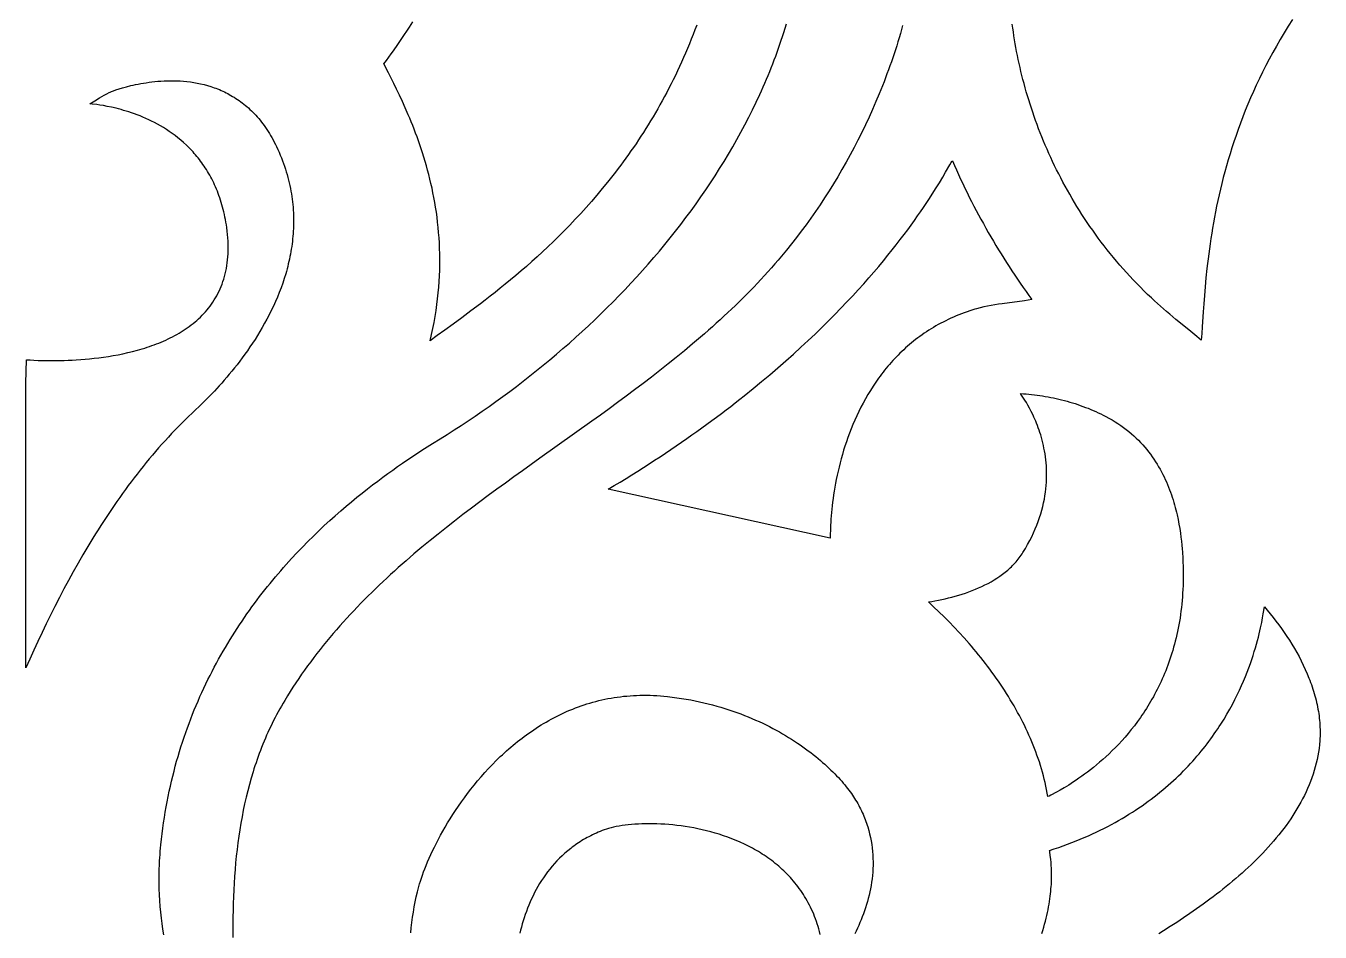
# Model space of a CAD drawing. Extents: x -1000 to 1000, y -1450 to 1450.
# Drawn here: x -550 to -246.7, y -843.1 to -630.7 of the extents above; entities that cross this region are included whole.
import ezdxf

# ---------------------------------------------------------------- set-up
doc = ezdxf.new("R2010")
doc.units = 0
doc.layers.add('LAYER_1', color=18, linetype='CONTINUOUS')

msp = doc.modelspace()

# ---------------------------------------------------------------- linework, layer by layer
at = {"layer": 'LAYER_1'}
for points in [[(-517.7, -843.67), (-517.91, -842.38), (-518.09, -841.07), (-518.26, -839.75), (-518.41, -838.41), (-518.53, -837.05), (-518.63, -835.68), (-518.7, -834.29), (-518.76, -832.89), (-518.78, -831.47), (-518.78, -830.03), (-518.76, -828.58), (-518.7, -827.1), (-518.66, -826.36), (-518.62, -825.62), (-518.57, -824.87), (-518.51, -824.11), (-518.44, -823.36), (-518.37, -822.59), (-518.23, -821.3), (-518.08, -820.01), (-517.91, -818.74), (-517.73, -817.47), (-517.54, -816.21), (-517.34, -814.97), (-517.12, -813.73), (-516.9, -812.5), (-516.66, -811.28), (-516.41, -810.07), (-516.15, -808.88), (-515.87, -807.69), (-515.59, -806.51), (-515.29, -805.34), (-514.99, -804.18), (-514.67, -803.03), (-514.34, -801.88), (-514, -800.75), (-513.66, -799.63), (-513.3, -798.52), (-512.93, -797.41), (-512.55, -796.32), (-512.17, -795.23), (-511.77, -794.16), (-511.37, -793.09), (-510.95, -792.03), (-510.53, -790.98), (-510.1, -789.94), (-509.66, -788.91), (-509.21, -787.89), (-508.75, -786.88), (-508.29, -785.88), (-507.82, -784.88), (-507.34, -783.9), (-506.85, -782.92), (-506.36, -781.96), (-505.86, -781), (-505.35, -780.05), (-504.84, -779.11), (-504.31, -778.18), (-503.79, -777.25), (-503.25, -776.34), (-502.71, -775.43), (-502.17, -774.54), (-501.62, -773.65), (-501.06, -772.77), (-500.5, -771.9), (-499.93, -771.04), (-499.36, -770.18), (-498.78, -769.34), (-498.2, -768.5), (-497.61, -767.67), (-497.02, -766.85), (-496.43, -766.04), (-495.83, -765.24), (-495.23, -764.44), (-494.62, -763.66), (-494.01, -762.88), (-493.4, -762.11), (-492.78, -761.35), (-492.16, -760.6), (-491.54, -759.85), (-490.92, -759.12), (-490.29, -758.39), (-489.66, -757.67), (-489.03, -756.95), (-487.76, -755.55), (-486.49, -754.19), (-485.21, -752.85), (-483.93, -751.55), (-482.64, -750.27), (-481.36, -749.03), (-480.07, -747.82), (-478.79, -746.64), (-477.51, -745.49), (-476.23, -744.37), (-474.96, -743.28), (-473.7, -742.22), (-472.45, -741.19), (-471.21, -740.19), (-469.98, -739.22), (-468.76, -738.28), (-467.55, -737.37), (-466.36, -736.48), (-465.19, -735.63), (-464.04, -734.8), (-462.9, -734), (-461.79, -733.22), (-460.7, -732.48), (-459.63, -731.76), (-458.59, -731.07), (-456.59, -729.77), (-454.71, -728.57), (-452.95, -727.48), (-451.29, -726.45), (-449.64, -725.4), (-448, -724.33), (-446.35, -723.25), (-444.72, -722.15), (-443.09, -721.03), (-441.47, -719.9), (-439.85, -718.75), (-438.24, -717.58), (-436.64, -716.4), (-435.05, -715.2), (-433.47, -713.98), (-431.89, -712.75), (-430.33, -711.5), (-428.77, -710.24), (-427.23, -708.96), (-425.69, -707.67), (-424.17, -706.36), (-422.66, -705.04), (-421.16, -703.7), (-419.67, -702.35), (-418.19, -700.98), (-416.72, -699.6), (-415.27, -698.2), (-413.84, -696.79), (-412.41, -695.37), (-411, -693.93), (-409.61, -692.48), (-408.23, -691.01), (-406.86, -689.53), (-405.52, -688.04), (-404.18, -686.54), (-402.87, -685.02), (-401.57, -683.49), (-400.29, -681.94), (-399.02, -680.39), (-397.78, -678.82), (-396.55, -677.24), (-395.34, -675.64), (-394.15, -674.04), (-392.98, -672.42), (-391.84, -670.79), (-390.71, -669.15), (-389.6, -667.5), (-388.51, -665.84), (-387.44, -664.16), (-386.4, -662.48), (-385.38, -660.78), (-384.38, -659.07), (-383.4, -657.36), (-382.45, -655.63), (-381.52, -653.89), (-380.62, -652.14), (-379.74, -650.38), (-378.88, -648.62), (-378.05, -646.84), (-377.65, -645.95), (-377.25, -645.05), (-376.86, -644.15), (-376.47, -643.25), (-376.09, -642.35), (-375.72, -641.45), (-375.36, -640.54), (-375, -639.63), (-374.65, -638.72), (-374.3, -637.81), (-373.96, -636.89), (-373.63, -635.98), (-373.31, -635.06), (-372.99, -634.13), (-372.68, -633.21), (-372.38, -632.28), (-372.06, -631.28), (-371.75, -630.28)], [(-344.56, -630.66), (-344.82, -631.61), (-345.1, -632.56), (-345.38, -633.51), (-345.67, -634.46), (-345.96, -635.41), (-346.26, -636.36), (-346.57, -637.3), (-346.89, -638.24), (-347.21, -639.18), (-347.54, -640.12), (-347.88, -641.06), (-348.23, -642), (-348.58, -642.93), (-348.93, -643.86), (-349.3, -644.79), (-350.04, -646.64), (-350.82, -648.48), (-351.61, -650.3), (-352.43, -652.12), (-353.28, -653.92), (-354.14, -655.71), (-355.03, -657.48), (-355.94, -659.24), (-356.87, -660.98), (-357.82, -662.71), (-358.79, -664.41), (-359.78, -666.1), (-360.79, -667.77), (-361.81, -669.42), (-362.86, -671.05), (-363.92, -672.66), (-364.99, -674.25), (-366.08, -675.81), (-367.19, -677.36), (-368.31, -678.87), (-369.44, -680.36), (-370.58, -681.83), (-371.74, -683.27), (-372.91, -684.68), (-373.7, -685.61), (-374.5, -686.53), (-375.3, -687.45), (-376.12, -688.36), (-376.94, -689.26), (-377.77, -690.16), (-378.6, -691.04), (-379.45, -691.93), (-380.3, -692.8), (-381.15, -693.67), (-382.02, -694.53), (-382.89, -695.39), (-383.76, -696.24), (-384.65, -697.09), (-385.54, -697.93), (-386.43, -698.76), (-387.33, -699.59), (-388.24, -700.42), (-389.15, -701.24), (-390.07, -702.05), (-391, -702.86), (-391.92, -703.67), (-393.8, -705.26), (-395.69, -706.84), (-397.6, -708.4), (-399.52, -709.95), (-401.46, -711.48), (-403.42, -713.01), (-405.38, -714.51), (-407.36, -716.01), (-409.35, -717.5), (-411.35, -718.98), (-413.36, -720.45), (-415.37, -721.91), (-417.39, -723.37), (-421.45, -726.27), (-425.51, -729.16), (-429.57, -732.05), (-433.62, -734.95), (-435.64, -736.4), (-437.65, -737.85), (-439.66, -739.32), (-441.66, -740.79), (-443.65, -742.26), (-445.62, -743.75), (-447.59, -745.24), (-449.54, -746.75), (-451.48, -748.26), (-453.4, -749.79), (-455.3, -751.34), (-457.19, -752.89), (-459.06, -754.47), (-460.91, -756.06), (-461.82, -756.86), (-462.73, -757.67), (-463.64, -758.48), (-464.54, -759.3), (-465.43, -760.12), (-466.32, -760.95), (-467.2, -761.78), (-468.07, -762.61), (-468.94, -763.46), (-469.8, -764.31), (-470.66, -765.16), (-471.5, -766.02), (-472.34, -766.89), (-473.18, -767.76), (-474, -768.64), (-474.82, -769.52), (-475.63, -770.41), (-476.43, -771.31), (-477.23, -772.22), (-478.01, -773.13), (-478.79, -774.05), (-479.56, -774.97), (-480.32, -775.91), (-481.07, -776.85), (-481.82, -777.8), (-482.55, -778.75), (-483.27, -779.72), (-483.99, -780.69), (-484.7, -781.67), (-485.39, -782.66), (-486.08, -783.66), (-486.75, -784.66), (-487.42, -785.68), (-488.08, -786.7), (-488.72, -787.73), (-489.36, -788.77), (-489.75, -789.43), (-490.14, -790.1), (-490.52, -790.77), (-490.89, -791.45), (-491.25, -792.12), (-491.61, -792.8), (-491.96, -793.49), (-492.3, -794.17), (-492.63, -794.86), (-492.96, -795.55), (-493.28, -796.25), (-493.59, -796.95), (-493.89, -797.65), (-494.19, -798.35), (-494.48, -799.06), (-494.76, -799.77), (-495.04, -800.48), (-495.31, -801.2), (-495.57, -801.92), (-495.83, -802.64), (-496.07, -803.36), (-496.32, -804.09), (-496.55, -804.81), (-496.78, -805.54), (-497.22, -807.01), (-497.64, -808.49), (-498.03, -809.98), (-498.39, -811.47), (-498.74, -812.98), (-499.06, -814.49), (-499.35, -816.01), (-499.63, -817.54), (-499.88, -819.07), (-500.12, -820.61), (-500.33, -822.16), (-500.52, -823.72), (-500.7, -825.28), (-500.85, -826.84), (-500.99, -828.41), (-501.11, -829.99), (-501.21, -831.57), (-501.3, -833.16), (-501.37, -834.75), (-501.42, -836.34), (-501.46, -837.93), (-501.49, -839.53), (-501.5, -841.13), (-501.5, -842.74), (-501.48, -844.34)], [(-392.81, -630.56), (-393.22, -631.68), (-393.65, -632.79), (-394.08, -633.89), (-394.52, -634.98), (-394.97, -636.06), (-395.42, -637.13), (-395.88, -638.19), (-396.35, -639.24), (-396.83, -640.28), (-397.31, -641.31), (-397.8, -642.34), (-398.3, -643.35), (-398.81, -644.36), (-399.32, -645.35), (-399.83, -646.34), (-400.35, -647.31), (-400.88, -648.28), (-401.42, -649.24), (-401.96, -650.19), (-402.5, -651.13), (-403.05, -652.06), (-403.61, -652.99), (-404.17, -653.9), (-404.73, -654.8), (-405.3, -655.7), (-405.88, -656.59), (-406.46, -657.47), (-407.04, -658.34), (-407.63, -659.2), (-408.22, -660.05), (-408.81, -660.9), (-409.41, -661.73), (-410.01, -662.56), (-410.62, -663.38), (-411.23, -664.19), (-411.84, -664.99), (-412.45, -665.79), (-413.07, -666.57), (-413.69, -667.35), (-414.94, -668.88), (-416.19, -670.38), (-417.45, -671.85), (-418.72, -673.28), (-420, -674.68), (-421.27, -676.06), (-422.55, -677.4), (-423.83, -678.71), (-425.11, -679.99), (-426.39, -681.25), (-427.67, -682.47), (-428.94, -683.66), (-430.21, -684.83), (-431.47, -685.97), (-432.73, -687.08), (-433.98, -688.16), (-435.21, -689.21), (-436.44, -690.24), (-437.66, -691.24), (-438.86, -692.22), (-440.04, -693.17), (-441.21, -694.09), (-442.37, -694.99), (-443.5, -695.86), (-445.72, -697.54), (-447.84, -699.11), (-449.87, -700.6), (-451.8, -702), (-453.61, -703.3), (-455.29, -704.53), (-454.95, -703.08), (-454.65, -701.65), (-454.37, -700.23), (-454.12, -698.82), (-453.89, -697.43), (-453.7, -696.04), (-453.53, -694.67), (-453.38, -693.31), (-453.26, -691.96), (-453.17, -690.62), (-453.09, -689.29), (-453.04, -687.98), (-453.02, -686.68), (-453.01, -685.4), (-453.03, -684.12), (-453.06, -682.86), (-453.12, -681.61), (-453.19, -680.38), (-453.28, -679.16), (-453.39, -677.95), (-453.52, -676.75), (-453.66, -675.57), (-453.82, -674.4), (-454, -673.25), (-454.19, -672.11), (-454.39, -670.98), (-454.61, -669.87), (-454.84, -668.77), (-455.08, -667.69), (-455.33, -666.62), (-455.59, -665.56), (-455.87, -664.52), (-456.15, -663.5), (-456.44, -662.49), (-456.74, -661.49), (-457.05, -660.51), (-457.36, -659.55), (-457.68, -658.6), (-458.01, -657.66), (-458.34, -656.74), (-458.67, -655.84), (-459.01, -654.95), (-459.35, -654.08), (-459.7, -653.22), (-460.04, -652.38), (-460.39, -651.56), (-461.09, -649.96), (-461.78, -648.43), (-462.46, -646.96), (-463.13, -645.56), (-463.79, -644.23), (-465.01, -641.78), (-466.11, -639.61), (-465.52, -638.85), (-464.96, -638.08), (-464.41, -637.33), (-463.87, -636.58), (-462.85, -635.12), (-461.89, -633.7), (-460.12, -631.02), (-459.31, -629.78)], [(-253.25, -629.27), (-254.23, -630.82), (-255.18, -632.37), (-256.1, -633.92), (-256.99, -635.46), (-257.84, -637), (-258.67, -638.53), (-259.47, -640.06), (-260.24, -641.59), (-260.98, -643.1), (-261.69, -644.61), (-262.37, -646.12), (-263.03, -647.62), (-263.66, -649.11), (-264.27, -650.59), (-264.85, -652.06), (-265.41, -653.53), (-265.94, -654.99), (-266.45, -656.44), (-266.94, -657.88), (-267.41, -659.31), (-267.85, -660.73), (-268.28, -662.14), (-268.68, -663.54), (-269.06, -664.92), (-269.43, -666.3), (-269.77, -667.66), (-270.1, -669.02), (-270.41, -670.35), (-270.71, -671.68), (-270.99, -672.99), (-271.25, -674.29), (-271.49, -675.58), (-271.73, -676.85), (-271.94, -678.1), (-272.15, -679.34), (-272.34, -680.57), (-272.52, -681.78), (-272.69, -682.97), (-272.85, -684.15), (-272.99, -685.3), (-273.13, -686.45), (-273.26, -687.57), (-273.49, -689.76), (-273.68, -691.88), (-273.86, -693.92), (-274.01, -695.88), (-274.14, -697.75), (-274.38, -701.24), (-274.49, -702.84), (-274.6, -704.35), (-276.07, -703.13), (-277.54, -701.92), (-280.51, -699.5), (-281.98, -698.28), (-282.71, -697.66), (-283.44, -697.04), (-284.16, -696.42), (-284.87, -695.78), (-285.58, -695.14), (-286.28, -694.49), (-287.15, -693.65), (-288.01, -692.82), (-288.86, -691.97), (-289.69, -691.12), (-290.52, -690.26), (-291.32, -689.39), (-292.12, -688.52), (-292.9, -687.65), (-293.67, -686.77), (-294.43, -685.88), (-295.17, -684.99), (-295.9, -684.1), (-296.62, -683.2), (-297.33, -682.29), (-298.03, -681.38), (-298.71, -680.47), (-299.38, -679.55), (-300.03, -678.63), (-300.68, -677.71), (-301.31, -676.78), (-301.94, -675.85), (-302.54, -674.91), (-303.14, -673.98), (-303.73, -673.04), (-304.3, -672.09), (-304.86, -671.15), (-305.42, -670.2), (-305.95, -669.25), (-306.48, -668.29), (-307, -667.34), (-307.5, -666.38), (-308, -665.43), (-308.48, -664.47), (-308.95, -663.51), (-309.41, -662.54), (-309.86, -661.58), (-310.3, -660.62), (-310.72, -659.66), (-311.14, -658.69), (-311.54, -657.73), (-311.94, -656.76), (-312.32, -655.8), (-312.7, -654.83), (-313.06, -653.87), (-313.41, -652.91), (-313.75, -651.94), (-314.08, -650.98), (-314.4, -650.02), (-314.71, -649.06), (-315.01, -648.1), (-315.3, -647.14), (-315.59, -646.19), (-315.86, -645.24), (-316.12, -644.28), (-316.37, -643.34), (-316.61, -642.39), (-316.84, -641.44), (-317.06, -640.5), (-317.27, -639.56), (-317.47, -638.63), (-317.67, -637.7), (-317.85, -636.77), (-318.02, -635.84), (-318.19, -634.92), (-318.34, -634), (-318.49, -633.08), (-318.62, -632.17), (-318.75, -631.27), (-318.87, -630.37)], [(-311.97, -843.39), (-311.73, -842.66), (-311.51, -841.93), (-311.3, -841.21), (-311.11, -840.51), (-310.93, -839.81), (-310.76, -839.13), (-310.61, -838.46), (-310.48, -837.8), (-310.35, -837.15), (-310.24, -836.51), (-310.14, -835.88), (-310.05, -835.27), (-309.97, -834.67), (-309.91, -834.08), (-309.85, -833.51), (-309.8, -832.95), (-309.76, -832.4), (-309.72, -831.87), (-309.68, -830.85), (-309.67, -829.89), (-309.67, -828.99), (-309.7, -828.16), (-309.74, -827.39), (-309.79, -826.69), (-309.85, -826.07), (-309.98, -825.03), (-310.08, -824.3), (-310.11, -824.06), (-310.13, -823.9), (-309.06, -823.55), (-308, -823.2), (-306.96, -822.84), (-305.94, -822.46), (-304.93, -822.08), (-303.94, -821.69), (-302.96, -821.3), (-302, -820.89), (-301.05, -820.48), (-300.11, -820.05), (-299.19, -819.63), (-298.28, -819.19), (-297.39, -818.75), (-296.51, -818.3), (-295.65, -817.84), (-294.8, -817.37), (-293.96, -816.9), (-293.13, -816.43), (-292.32, -815.94), (-291.53, -815.46), (-290.74, -814.96), (-289.97, -814.46), (-289.21, -813.96), (-288.47, -813.45), (-287.73, -812.93), (-287.01, -812.41), (-286.31, -811.89), (-285.61, -811.36), (-284.93, -810.82), (-284.26, -810.29), (-283.6, -809.74), (-282.95, -809.2), (-282.32, -808.65), (-281.7, -808.1), (-281.09, -807.54), (-280.49, -806.98), (-279.9, -806.42), (-279.32, -805.86), (-278.75, -805.29), (-278.2, -804.72), (-277.66, -804.15), (-277.12, -803.58), (-276.6, -803), (-276.09, -802.43), (-275.59, -801.85), (-275.1, -801.27), (-274.62, -800.69), (-274.15, -800.11), (-273.69, -799.53), (-273.24, -798.95), (-272.8, -798.36), (-272.37, -797.78), (-271.95, -797.2), (-271.54, -796.62), (-271.14, -796.04), (-270.74, -795.46), (-270.36, -794.87), (-269.99, -794.3), (-269.26, -793.14), (-268.58, -791.99), (-267.93, -790.85), (-267.31, -789.72), (-266.72, -788.59), (-266.17, -787.48), (-265.64, -786.38), (-265.15, -785.3), (-264.68, -784.23), (-264.24, -783.18), (-263.83, -782.15), (-263.45, -781.14), (-263.09, -780.15), (-262.75, -779.19), (-262.44, -778.25), (-262.16, -777.33), (-261.89, -776.45), (-261.64, -775.59), (-261.42, -774.76), (-261.21, -773.97), (-261.02, -773.2), (-260.85, -772.48), (-260.7, -771.78), (-260.43, -770.52), (-260.22, -769.41), (-260.06, -768.48), (-259.95, -767.73), (-259.86, -767.18), (-259.8, -766.84), (-259.11, -767.65), (-258.42, -768.48), (-257.75, -769.32), (-257.08, -770.18), (-256.42, -771.06), (-255.78, -771.94), (-255.14, -772.85), (-254.53, -773.76), (-253.92, -774.69), (-253.34, -775.63), (-252.77, -776.59), (-252.21, -777.55), (-251.68, -778.52), (-251.17, -779.51), (-250.68, -780.5), (-250.22, -781.5), (-249.77, -782.51), (-249.36, -783.53), (-249.16, -784.04), (-248.97, -784.56), (-248.78, -785.07), (-248.61, -785.59), (-248.43, -786.1), (-248.27, -786.62), (-248.12, -787.14), (-247.97, -787.66), (-247.83, -788.19), (-247.69, -788.71), (-247.57, -789.23), (-247.45, -789.76), (-247.34, -790.29), (-247.24, -790.81), (-247.15, -791.34), (-247.07, -791.87), (-247, -792.4), (-246.93, -792.93), (-246.88, -793.45), (-246.83, -793.98), (-246.79, -794.51), (-246.77, -795.04), (-246.75, -795.57), (-246.74, -796.11), (-246.74, -796.64), (-246.76, -797.17), (-246.78, -797.7), (-246.81, -798.22), (-246.89, -799.12), (-246.99, -800.01), (-247.12, -800.89), (-247.27, -801.77), (-247.45, -802.64), (-247.65, -803.51), (-247.87, -804.37), (-248.12, -805.22), (-248.38, -806.07), (-248.67, -806.91), (-248.98, -807.75), (-249.31, -808.57), (-249.66, -809.4), (-250.03, -810.22), (-250.42, -811.03), (-250.83, -811.83), (-251.25, -812.63), (-251.7, -813.42), (-252.16, -814.21), (-252.64, -814.99), (-253.13, -815.76), (-253.64, -816.53), (-254.17, -817.29), (-254.71, -818.04), (-255.27, -818.79), (-255.84, -819.53), (-256.42, -820.27), (-257.02, -821), (-257.63, -821.72), (-258.25, -822.43), (-258.88, -823.14), (-259.53, -823.85), (-260.18, -824.54), (-260.85, -825.23), (-261.53, -825.92), (-262.21, -826.59), (-262.91, -827.26), (-263.61, -827.92), (-264.32, -828.58), (-265.04, -829.23), (-265.77, -829.87), (-266.5, -830.51), (-267.24, -831.14), (-267.99, -831.76), (-268.74, -832.37), (-269.5, -832.98), (-270.26, -833.59), (-271.02, -834.18), (-271.79, -834.77), (-272.56, -835.35), (-274.11, -836.49), (-275.67, -837.6), (-277.23, -838.69), (-278.78, -839.74), (-280.34, -840.77), (-281.88, -841.77), (-283.42, -842.74), (-284.55, -843.46)], [(-459.8, -843.24), (-459.69, -842.02), (-459.55, -840.8), (-459.39, -839.58), (-459.21, -838.37), (-459, -837.17), (-458.77, -835.96), (-458.52, -834.77), (-458.24, -833.58), (-458.09, -832.98), (-457.93, -832.39), (-457.75, -831.77), (-457.55, -831.11), (-457.33, -830.43), (-457.08, -829.71), (-456.81, -828.97), (-456.52, -828.2), (-456.2, -827.41), (-455.86, -826.59), (-455.5, -825.76), (-455.11, -824.9), (-454.7, -824.02), (-454.27, -823.13), (-453.81, -822.22), (-453.33, -821.3), (-452.82, -820.36), (-452.3, -819.41), (-451.75, -818.45), (-451.17, -817.48), (-450.58, -816.51), (-449.96, -815.52), (-449.31, -814.54), (-448.65, -813.55), (-447.96, -812.56), (-447.24, -811.57), (-446.51, -810.57), (-445.75, -809.59), (-444.96, -808.6), (-444.16, -807.62), (-443.33, -806.65), (-442.47, -805.69), (-441.6, -804.73), (-440.7, -803.79), (-439.78, -802.86), (-438.83, -801.94), (-438.35, -801.49), (-437.86, -801.04), (-437.37, -800.59), (-436.87, -800.15), (-436.36, -799.71), (-435.85, -799.28), (-435.34, -798.86), (-434.81, -798.43), (-434.29, -798.02), (-433.75, -797.61), (-433.21, -797.2), (-432.67, -796.8), (-432.12, -796.41), (-431.56, -796.02), (-431, -795.64), (-430.43, -795.26), (-429.85, -794.9), (-429.27, -794.53), (-428.69, -794.18), (-428.1, -793.83), (-427.5, -793.49), (-426.9, -793.16), (-426.29, -792.84), (-425.67, -792.52), (-425.05, -792.21), (-424.42, -791.91), (-423.79, -791.62), (-423.15, -791.33), (-422.51, -791.06), (-421.86, -790.79), (-421.21, -790.54), (-420.54, -790.29), (-419.88, -790.05), (-419.21, -789.82), (-418.53, -789.6), (-417.84, -789.39), (-417.15, -789.2), (-416.46, -789.01), (-415.76, -788.83), (-415.05, -788.66), (-414.33, -788.51), (-413.62, -788.36), (-412.89, -788.23), (-412.16, -788.11), (-411.42, -788), (-410.68, -787.9), (-409.94, -787.81), (-409.18, -787.74), (-408.42, -787.67), (-407.66, -787.62), (-406.89, -787.59), (-406.11, -787.56), (-405.33, -787.55), (-404.54, -787.55), (-403.75, -787.57), (-402.95, -787.6), (-402.14, -787.64), (-401.33, -787.7), (-400.51, -787.77), (-399.69, -787.85), (-398.57, -787.98), (-397.47, -788.13), (-396.38, -788.29), (-395.3, -788.47), (-394.23, -788.66), (-393.18, -788.87), (-392.14, -789.09), (-391.12, -789.32), (-390.11, -789.57), (-389.11, -789.83), (-388.12, -790.1), (-387.15, -790.38), (-386.19, -790.67), (-385.25, -790.97), (-384.32, -791.29), (-383.4, -791.61), (-382.49, -791.95), (-381.6, -792.29), (-380.73, -792.64), (-379.86, -793), (-379.01, -793.37), (-378.18, -793.75), (-377.36, -794.13), (-376.55, -794.53), (-375.75, -794.92), (-374.97, -795.33), (-374.21, -795.74), (-373.45, -796.16), (-372.71, -796.58), (-371.99, -797), (-371.28, -797.44), (-370.58, -797.87), (-369.9, -798.31), (-369.23, -798.75), (-368.57, -799.2), (-367.93, -799.64), (-367.31, -800.09), (-366.69, -800.55), (-366.09, -801), (-365.51, -801.45), (-364.94, -801.91), (-364.38, -802.37), (-363.84, -802.82), (-363.32, -803.28), (-362.8, -803.73), (-362.31, -804.18), (-361.82, -804.64), (-361.35, -805.09), (-360.9, -805.53), (-360.46, -805.98), (-360.03, -806.42), (-359.62, -806.86), (-359.22, -807.29), (-358.84, -807.72), (-358.47, -808.15), (-358.12, -808.57), (-357.78, -808.99), (-357.46, -809.4), (-357.15, -809.8), (-356.86, -810.2), (-356.58, -810.59), (-356.31, -810.97), (-356.06, -811.35), (-355.83, -811.72), (-355.57, -812.13), (-355.33, -812.55), (-355.09, -812.96), (-354.86, -813.38), (-354.64, -813.79), (-354.43, -814.21), (-354.23, -814.63), (-354.03, -815.04), (-353.85, -815.46), (-353.67, -815.88), (-353.5, -816.29), (-353.33, -816.71), (-353.18, -817.13), (-353.03, -817.54), (-352.89, -817.96), (-352.75, -818.37), (-352.51, -819.21), (-352.29, -820.04), (-352.1, -820.86), (-351.94, -821.69), (-351.81, -822.51), (-351.7, -823.34), (-351.61, -824.16), (-351.55, -824.97), (-351.51, -825.78), (-351.5, -826.59), (-351.5, -827.4), (-351.53, -828.2), (-351.58, -828.99), (-351.65, -829.78), (-351.74, -830.57), (-351.84, -831.35), (-351.97, -832.12), (-352.11, -832.89), (-352.26, -833.65), (-352.44, -834.4), (-352.62, -835.15), (-352.82, -835.89), (-353.04, -836.62), (-353.26, -837.34), (-353.5, -838.06), (-353.75, -838.76), (-354.01, -839.46), (-354.28, -840.15), (-354.56, -840.83), (-354.84, -841.49), (-355.14, -842.15), (-355.44, -842.8), (-355.74, -843.43)], [(-363.85, -843.63), (-364.03, -842.93), (-364.19, -842.32), (-364.37, -841.72), (-364.56, -841.13), (-364.76, -840.55), (-364.97, -839.97), (-365.18, -839.41), (-365.41, -838.85), (-365.64, -838.3), (-365.89, -837.76), (-366.14, -837.23), (-366.4, -836.71), (-366.67, -836.2), (-366.95, -835.69), (-367.23, -835.2), (-367.52, -834.71), (-367.82, -834.23), (-368.13, -833.76), (-368.45, -833.29), (-368.77, -832.84), (-369.1, -832.39), (-369.44, -831.95), (-369.79, -831.52), (-370.14, -831.1), (-370.5, -830.68), (-370.86, -830.27), (-371.23, -829.87), (-371.61, -829.48), (-371.99, -829.1), (-372.38, -828.72), (-372.78, -828.35), (-373.18, -827.99), (-373.58, -827.63), (-373.99, -827.29), (-374.41, -826.95), (-374.83, -826.61), (-375.25, -826.29), (-375.68, -825.97), (-376.12, -825.66), (-376.56, -825.35), (-377, -825.05), (-377.45, -824.76), (-377.9, -824.48), (-378.36, -824.2), (-378.81, -823.93), (-379.28, -823.67), (-379.74, -823.41), (-380.21, -823.16), (-380.68, -822.92), (-381.16, -822.68), (-381.63, -822.45), (-382.6, -822), (-383.57, -821.58), (-384.55, -821.19), (-385.53, -820.81), (-386.52, -820.47), (-387.52, -820.14), (-388.52, -819.84), (-389.52, -819.56), (-390.52, -819.3), (-391.52, -819.06), (-392.52, -818.84), (-393.51, -818.64), (-394.51, -818.47), (-395.49, -818.31), (-396.47, -818.17), (-397.45, -818.05), (-398.41, -817.94), (-399.36, -817.86), (-400.31, -817.79), (-401.24, -817.73), (-402.15, -817.7), (-403.05, -817.68), (-403.94, -817.67), (-404.81, -817.68), (-405.66, -817.7), (-406.49, -817.74), (-407.3, -817.79), (-408.08, -817.85), (-408.85, -817.93), (-409.59, -818.01), (-410.3, -818.11), (-410.99, -818.22), (-411.65, -818.34), (-412.28, -818.47), (-412.88, -818.61), (-413.45, -818.76), (-413.99, -818.92), (-414.49, -819.08), (-414.95, -819.26), (-415.42, -819.45), (-415.88, -819.64), (-416.33, -819.84), (-416.78, -820.05), (-417.22, -820.26), (-417.65, -820.47), (-418.08, -820.7), (-418.5, -820.92), (-418.91, -821.15), (-419.32, -821.39), (-419.72, -821.63), (-420.11, -821.87), (-420.5, -822.12), (-420.88, -822.38), (-421.25, -822.64), (-421.62, -822.9), (-421.98, -823.17), (-422.34, -823.44), (-423.03, -824), (-423.7, -824.57), (-424.35, -825.15), (-424.97, -825.75), (-425.57, -826.37), (-426.15, -826.99), (-426.71, -827.63), (-427.25, -828.28), (-427.76, -828.94), (-428.25, -829.62), (-428.73, -830.3), (-429.18, -830.98), (-429.62, -831.68), (-430.03, -832.39), (-430.43, -833.1), (-430.81, -833.81), (-431.17, -834.53), (-431.51, -835.26), (-431.84, -835.99), (-432.15, -836.72), (-432.45, -837.46), (-432.72, -838.19), (-432.99, -838.93), (-433.24, -839.67), (-433.47, -840.4), (-433.69, -841.14), (-433.89, -841.87), (-434.09, -842.6), (-434.27, -843.33)]]:
    msp.add_lwpolyline(points, dxfattribs=at)
for points in [[(-515.37, -643.59), (-514.6, -643.61), (-513.82, -643.65), (-513.04, -643.71), (-512.25, -643.78), (-511.46, -643.88), (-510.66, -644), (-509.86, -644.14), (-509.06, -644.31), (-508.26, -644.5), (-507.46, -644.71), (-506.66, -644.95), (-506.26, -645.08), (-505.86, -645.22), (-505.47, -645.37), (-505.07, -645.52), (-504.67, -645.68), (-504.28, -645.85), (-503.89, -646.02), (-503.49, -646.21), (-503.1, -646.4), (-502.71, -646.6), (-502.33, -646.81), (-501.94, -647.02), (-501.56, -647.25), (-501.18, -647.48), (-500.8, -647.72), (-500.42, -647.97), (-500.04, -648.23), (-499.67, -648.5), (-499.3, -648.77), (-498.94, -649.06), (-498.57, -649.36), (-498.21, -649.66), (-497.85, -649.98), (-497.5, -650.3), (-497.15, -650.64), (-496.8, -650.98), (-496.46, -651.33), (-496.12, -651.7), (-495.78, -652.08), (-495.45, -652.46), (-495.12, -652.86), (-494.8, -653.27), (-494.48, -653.68), (-494.16, -654.11), (-493.85, -654.55), (-493.54, -655.01), (-493.24, -655.47), (-492.95, -655.94), (-492.66, -656.43), (-492.37, -656.93), (-492.09, -657.44), (-491.81, -657.96), (-491.54, -658.5), (-491.28, -659.04), (-490.97, -659.7), (-490.68, -660.36), (-490.4, -661.02), (-490.13, -661.67), (-489.88, -662.33), (-489.64, -662.98), (-489.41, -663.64), (-489.2, -664.29), (-488.99, -664.94), (-488.8, -665.59), (-488.62, -666.24), (-488.46, -666.88), (-488.3, -667.53), (-488.16, -668.17), (-488.02, -668.81), (-487.9, -669.45), (-487.79, -670.09), (-487.69, -670.73), (-487.61, -671.36), (-487.53, -671.99), (-487.46, -672.62), (-487.41, -673.25), (-487.36, -673.88), (-487.33, -674.51), (-487.3, -675.13), (-487.28, -675.75), (-487.28, -676.37), (-487.28, -676.99), (-487.29, -677.6), (-487.32, -678.21), (-487.35, -678.82), (-487.39, -679.43), (-487.44, -680.04), (-487.49, -680.64), (-487.56, -681.24), (-487.63, -681.84), (-487.71, -682.44), (-487.81, -683.03), (-487.9, -683.62), (-488.01, -684.21), (-488.12, -684.79), (-488.24, -685.38), (-488.37, -685.96), (-488.51, -686.53), (-488.65, -687.11), (-488.8, -687.68), (-488.96, -688.25), (-489.12, -688.81), (-489.46, -689.94), (-489.83, -691.05), (-490.22, -692.14), (-490.64, -693.23), (-491.07, -694.3), (-491.53, -695.35), (-492, -696.4), (-492.49, -697.42), (-493, -698.44), (-493.52, -699.44), (-494.06, -700.42), (-494.6, -701.39), (-495.16, -702.34), (-495.73, -703.27), (-496.31, -704.19), (-496.9, -705.09), (-497.49, -705.97), (-498.09, -706.84), (-498.69, -707.69), (-499.3, -708.51), (-499.9, -709.32), (-500.51, -710.12), (-501.12, -710.89), (-501.73, -711.64), (-502.33, -712.37), (-502.93, -713.08), (-503.52, -713.77), (-504.11, -714.44), (-504.69, -715.09), (-505.26, -715.71), (-505.82, -716.32), (-506.37, -716.9), (-507.43, -717.99), (-508.44, -718.99), (-509.37, -719.89), (-510.23, -720.7), (-511.05, -721.47), (-511.87, -722.25), (-512.68, -723.04), (-513.48, -723.83), (-514.28, -724.64), (-515.07, -725.45), (-515.85, -726.27), (-516.62, -727.09), (-517.38, -727.93), (-518.14, -728.77), (-518.89, -729.61), (-519.63, -730.47), (-520.37, -731.33), (-521.1, -732.2), (-521.82, -733.07), (-522.53, -733.95), (-523.24, -734.84), (-523.94, -735.73), (-524.64, -736.63), (-525.32, -737.53), (-526.01, -738.44), (-526.68, -739.36), (-527.35, -740.28), (-528.01, -741.21), (-528.67, -742.14), (-529.31, -743.08), (-529.96, -744.02), (-530.59, -744.96), (-531.22, -745.91), (-531.85, -746.87), (-532.47, -747.83), (-533.08, -748.79), (-533.69, -749.76), (-534.29, -750.74), (-535.48, -752.69), (-536.64, -754.66), (-537.78, -756.65), (-538.9, -758.64), (-540, -760.65), (-541.08, -762.67), (-542.14, -764.7), (-543.19, -766.74), (-544.21, -768.78), (-545.22, -770.83), (-546.21, -772.89), (-547.18, -774.95), (-548.13, -777.01), (-549.07, -779.07), (-550, -781.14), (-550, -714.45), (-549.94, -711.71), (-549.87, -708.98), (-548.98, -709.02), (-548.16, -709.06), (-547.12, -709.1), (-545.86, -709.14), (-544.42, -709.15), (-543.64, -709.15), (-542.82, -709.15), (-541.95, -709.13), (-541.06, -709.11), (-540.13, -709.08), (-539.17, -709.04), (-538.18, -708.98), (-537.16, -708.91), (-536.13, -708.83), (-535.07, -708.73), (-533.99, -708.62), (-532.9, -708.49), (-531.79, -708.34), (-530.67, -708.18), (-529.55, -707.99), (-528.41, -707.78), (-527.27, -707.55), (-526.13, -707.3), (-524.99, -707.03), (-523.85, -706.73), (-522.72, -706.4), (-522.16, -706.23), (-521.59, -706.05), (-521.04, -705.86), (-520.48, -705.66), (-519.93, -705.46), (-519.38, -705.25), (-518.83, -705.04), (-518.29, -704.82), (-517.75, -704.58), (-517.21, -704.34), (-516.68, -704.1), (-516.16, -703.84), (-515.64, -703.58), (-515.13, -703.31), (-514.62, -703.03), (-514.12, -702.74), (-513.62, -702.44), (-513.14, -702.13), (-512.66, -701.82), (-512.18, -701.49), (-511.72, -701.16), (-511.26, -700.82), (-510.81, -700.46), (-510.37, -700.1), (-509.94, -699.73), (-509.52, -699.35), (-509.11, -698.95), (-508.7, -698.55), (-508.31, -698.14), (-507.93, -697.72), (-507.56, -697.29), (-507.2, -696.84), (-506.85, -696.39), (-506.51, -695.92), (-506.18, -695.45), (-505.87, -694.96), (-505.57, -694.46), (-505.28, -693.95), (-505, -693.43), (-504.74, -692.9), (-504.49, -692.35), (-504.26, -691.8), (-504.04, -691.23), (-503.83, -690.65), (-503.64, -690.06), (-503.46, -689.45), (-503.3, -688.83), (-503.16, -688.2), (-503.03, -687.56), (-502.91, -686.9), (-502.82, -686.24), (-502.74, -685.55), (-502.68, -684.86), (-502.63, -684.15), (-502.61, -683.43), (-502.6, -682.69), (-502.61, -681.94), (-502.63, -681.18), (-502.68, -680.4), (-502.75, -679.61), (-502.83, -678.81), (-502.94, -677.99), (-503.03, -677.36), (-503.13, -676.74), (-503.24, -676.13), (-503.36, -675.52), (-503.49, -674.93), (-503.62, -674.34), (-503.76, -673.77), (-503.91, -673.2), (-504.06, -672.64), (-504.23, -672.09), (-504.4, -671.55), (-504.57, -671.02), (-504.76, -670.49), (-504.95, -669.98), (-505.14, -669.47), (-505.35, -668.97), (-505.56, -668.48), (-505.77, -668), (-505.99, -667.52), (-506.22, -667.06), (-506.45, -666.6), (-506.69, -666.15), (-506.93, -665.7), (-507.18, -665.27), (-507.44, -664.84), (-507.7, -664.42), (-507.96, -664.01), (-508.23, -663.6), (-508.5, -663.2), (-508.78, -662.81), (-509.06, -662.43), (-509.35, -662.05), (-509.64, -661.69), (-509.93, -661.32), (-510.23, -660.97), (-510.53, -660.62), (-510.83, -660.28), (-511.14, -659.94), (-511.77, -659.3), (-512.4, -658.67), (-513.05, -658.08), (-513.71, -657.51), (-514.37, -656.96), (-515.04, -656.44), (-515.72, -655.94), (-516.4, -655.46), (-517.09, -655.01), (-517.78, -654.58), (-518.47, -654.17), (-519.16, -653.78), (-519.85, -653.41), (-520.54, -653.06), (-521.23, -652.73), (-521.91, -652.42), (-522.59, -652.12), (-523.26, -651.85), (-523.92, -651.59), (-524.58, -651.34), (-525.22, -651.12), (-525.86, -650.9), (-526.48, -650.71), (-527.09, -650.53), (-527.69, -650.36), (-528.27, -650.2), (-528.84, -650.06), (-529.92, -649.81), (-530.92, -649.6), (-531.83, -649.43), (-532.65, -649.3), (-533.36, -649.2), (-534.44, -649.07), (-534.99, -649.02), (-533.87, -648.33), (-532.75, -647.63), (-532.19, -647.29), (-531.62, -646.96), (-531.05, -646.64), (-530.47, -646.33), (-530.28, -646.25), (-529.95, -646.11), (-529.48, -645.94), (-528.89, -645.73), (-528.18, -645.5), (-527.35, -645.26), (-526.42, -645), (-525.4, -644.74), (-524.85, -644.62), (-524.28, -644.49), (-523.69, -644.37), (-523.08, -644.26), (-522.46, -644.15), (-521.81, -644.05), (-521.15, -643.95), (-520.47, -643.87), (-519.78, -643.79), (-519.07, -643.72), (-518.36, -643.67), (-517.63, -643.63), (-516.88, -643.6), (-516.13, -643.59)], [(-332.44, -663.43), (-331.96, -664.5), (-331.47, -665.57), (-330.98, -666.63), (-330.48, -667.69), (-329.97, -668.75), (-329.46, -669.8), (-328.94, -670.85), (-328.4, -671.9), (-327.87, -672.95), (-327.32, -673.99), (-326.77, -675.02), (-326.21, -676.06), (-325.65, -677.08), (-325.07, -678.11), (-324.49, -679.13), (-323.91, -680.15), (-323.31, -681.16), (-322.71, -682.17), (-322.1, -683.18), (-321.49, -684.18), (-320.87, -685.17), (-320.24, -686.16), (-319.6, -687.15), (-318.96, -688.13), (-318.31, -689.11), (-317.66, -690.09), (-317, -691.05), (-316.33, -692.02), (-315.65, -692.98), (-314.97, -693.93), (-314.29, -694.88), (-315.15, -695.02), (-316.02, -695.15), (-317.76, -695.39), (-319.51, -695.61), (-321.25, -695.84), (-322.12, -695.97), (-322.99, -696.1), (-323.85, -696.25), (-324.71, -696.41), (-325.57, -696.59), (-326.42, -696.79), (-327.26, -697.01), (-327.68, -697.13), (-328.1, -697.26), (-328.78, -697.48), (-329.45, -697.71), (-330.11, -697.94), (-330.76, -698.19), (-331.4, -698.44), (-332.03, -698.7), (-332.66, -698.97), (-333.27, -699.24), (-333.88, -699.53), (-334.48, -699.82), (-335.07, -700.12), (-335.65, -700.42), (-336.23, -700.73), (-336.79, -701.05), (-337.35, -701.38), (-337.9, -701.71), (-338.44, -702.05), (-338.97, -702.4), (-339.5, -702.75), (-340.01, -703.11), (-340.52, -703.48), (-341.02, -703.85), (-341.52, -704.23), (-342, -704.61), (-342.48, -705), (-342.95, -705.39), (-343.41, -705.79), (-343.87, -706.19), (-344.32, -706.6), (-344.76, -707.02), (-345.19, -707.44), (-345.62, -707.86), (-346.04, -708.29), (-346.45, -708.72), (-346.86, -709.16), (-347.25, -709.6), (-347.64, -710.04), (-348.03, -710.49), (-348.41, -710.94), (-348.78, -711.4), (-349.14, -711.86), (-349.5, -712.32), (-349.85, -712.79), (-350.19, -713.26), (-350.53, -713.73), (-350.86, -714.21), (-351.5, -715.17), (-352.12, -716.14), (-352.71, -717.12), (-353.28, -718.1), (-353.83, -719.1), (-354.35, -720.1), (-354.85, -721.1), (-355.33, -722.11), (-355.78, -723.12), (-356.21, -724.13), (-356.63, -725.14), (-357.02, -726.16), (-357.39, -727.17), (-357.74, -728.18), (-358.08, -729.18), (-358.39, -730.18), (-358.69, -731.18), (-358.97, -732.17), (-359.23, -733.15), (-359.47, -734.12), (-359.7, -735.09), (-359.91, -736.04), (-360.11, -736.98), (-360.29, -737.91), (-360.46, -738.83), (-360.61, -739.73), (-360.75, -740.61), (-360.87, -741.48), (-360.98, -742.33), (-361.09, -743.17), (-361.17, -743.98), (-361.25, -744.77), (-361.32, -745.54), (-361.37, -746.28), (-361.42, -747.01), (-361.45, -747.71), (-361.48, -748.38), (-361.5, -749.02), (-361.51, -749.64), (-361.51, -750.23), (-361.51, -750.78), (-413.55, -739.31), (-412.14, -738.46), (-410.74, -737.61), (-409.36, -736.76), (-407.99, -735.92), (-406.64, -735.07), (-405.3, -734.22), (-403.98, -733.37), (-402.68, -732.52), (-401.39, -731.67), (-400.11, -730.82), (-398.85, -729.98), (-397.6, -729.13), (-396.37, -728.28), (-395.15, -727.44), (-393.95, -726.59), (-392.76, -725.75), (-391.59, -724.91), (-390.43, -724.06), (-389.29, -723.22), (-388.16, -722.38), (-387.04, -721.55), (-385.94, -720.71), (-384.85, -719.88), (-383.78, -719.04), (-382.72, -718.21), (-381.67, -717.39), (-379.62, -715.73), (-377.62, -714.09), (-375.67, -712.46), (-373.78, -710.84), (-371.94, -709.23), (-370.15, -707.64), (-368.41, -706.05), (-366.72, -704.49), (-365.08, -702.93), (-363.5, -701.4), (-361.95, -699.87), (-360.46, -698.37), (-359.02, -696.89), (-357.62, -695.42), (-356.26, -693.98), (-354.96, -692.55), (-353.69, -691.15), (-352.47, -689.77), (-351.3, -688.41), (-350.16, -687.08), (-349.07, -685.77), (-348.02, -684.49), (-347.02, -683.24), (-346.05, -682.01), (-345.12, -680.81), (-344.23, -679.64), (-343.38, -678.51), (-342.57, -677.4), (-341.79, -676.32), (-341.05, -675.28), (-340.35, -674.27), (-339.68, -673.29), (-339.05, -672.35), (-338.45, -671.44), (-337.89, -670.58), (-336.86, -668.95), (-335.95, -667.49), (-335.17, -666.18), (-334.5, -665.05), (-333.5, -663.32), (-333.16, -662.74), (-333.02, -662.52), (-332.91, -662.36)], [(-316.28, -716.91), (-315.64, -716.97), (-314.99, -717.03), (-314.35, -717.09), (-313.7, -717.17), (-313.06, -717.25), (-312.41, -717.35), (-311.77, -717.44), (-311.13, -717.55), (-310.48, -717.67), (-309.84, -717.79), (-309.21, -717.92), (-308.57, -718.06), (-307.93, -718.2), (-307.3, -718.36), (-306.67, -718.52), (-306.04, -718.69), (-305.41, -718.87), (-304.78, -719.06), (-304.16, -719.25), (-303.54, -719.45), (-302.93, -719.66), (-302.32, -719.88), (-301.71, -720.11), (-301.1, -720.34), (-300.5, -720.59), (-299.9, -720.84), (-299.31, -721.1), (-298.72, -721.37), (-298.13, -721.64), (-297.55, -721.93), (-296.98, -722.22), (-296.23, -722.62), (-295.5, -723.04), (-294.79, -723.47), (-294.11, -723.91), (-293.44, -724.36), (-292.79, -724.82), (-292.17, -725.3), (-291.56, -725.78), (-290.97, -726.28), (-290.4, -726.79), (-289.85, -727.3), (-289.32, -727.82), (-288.81, -728.36), (-288.31, -728.89), (-287.83, -729.44), (-287.37, -730), (-286.92, -730.56), (-286.49, -731.12), (-286.08, -731.69), (-285.68, -732.27), (-285.3, -732.85), (-284.93, -733.43), (-284.58, -734.02), (-284.24, -734.61), (-283.91, -735.21), (-283.6, -735.81), (-283.31, -736.4), (-283.02, -737), (-282.75, -737.6), (-282.49, -738.2), (-282.25, -738.8), (-282.01, -739.4), (-281.79, -740), (-281.58, -740.6), (-281.38, -741.19), (-281.19, -741.79), (-281.01, -742.38), (-280.84, -742.96), (-280.68, -743.54), (-280.53, -744.12), (-280.39, -744.69), (-280.26, -745.26), (-280.02, -746.38), (-279.81, -747.47), (-279.63, -748.53), (-279.48, -749.56), (-279.35, -750.54), (-279.24, -751.49), (-279.15, -752.39), (-279.08, -753.24), (-279.02, -754.04), (-278.93, -755.46), (-278.88, -756.41), (-278.85, -757.34), (-278.83, -758.27), (-278.82, -759.19), (-278.82, -760.09), (-278.84, -760.99), (-278.86, -761.88), (-278.9, -762.76), (-278.95, -763.63), (-279, -764.49), (-279.07, -765.35), (-279.15, -766.19), (-279.24, -767.02), (-279.34, -767.85), (-279.45, -768.66), (-279.57, -769.47), (-279.7, -770.26), (-279.84, -771.05), (-279.99, -771.83), (-280.15, -772.6), (-280.31, -773.36), (-280.49, -774.11), (-280.67, -774.86), (-280.86, -775.59), (-281.06, -776.32), (-281.27, -777.04), (-281.48, -777.74), (-281.7, -778.44), (-281.93, -779.14), (-282.17, -779.82), (-282.41, -780.49), (-282.67, -781.16), (-282.92, -781.82), (-283.19, -782.46), (-283.46, -783.1), (-283.73, -783.74), (-284.02, -784.36), (-284.3, -784.98), (-284.6, -785.58), (-284.9, -786.18), (-285.2, -786.77), (-285.51, -787.36), (-285.82, -787.93), (-286.14, -788.5), (-286.46, -789.06), (-286.79, -789.61), (-287.12, -790.15), (-287.46, -790.69), (-287.8, -791.21), (-288.14, -791.73), (-288.48, -792.25), (-288.83, -792.75), (-289.54, -793.73), (-290.25, -794.69), (-290.98, -795.61), (-291.71, -796.51), (-292.45, -797.37), (-293.19, -798.21), (-293.94, -799.02), (-294.69, -799.79), (-295.43, -800.54), (-296.18, -801.27), (-296.92, -801.96), (-297.66, -802.63), (-298.4, -803.27), (-299.12, -803.88), (-299.84, -804.46), (-300.55, -805.02), (-301.24, -805.56), (-301.92, -806.07), (-302.59, -806.55), (-303.24, -807.01), (-303.87, -807.44), (-304.49, -807.85), (-305.08, -808.23), (-305.65, -808.59), (-306.72, -809.25), (-307.69, -809.81), (-308.54, -810.28), (-309.84, -810.96), (-310.26, -811.18), (-310.52, -811.32), (-310.67, -810.49), (-310.82, -809.67), (-311, -808.85), (-311.18, -808.04), (-311.37, -807.22), (-311.58, -806.41), (-311.8, -805.6), (-312.03, -804.8), (-312.28, -803.99), (-312.53, -803.19), (-312.8, -802.4), (-313.08, -801.6), (-313.36, -800.81), (-313.66, -800.02), (-313.97, -799.24), (-314.29, -798.45), (-314.62, -797.68), (-314.96, -796.9), (-315.32, -796.13), (-315.68, -795.36), (-316.04, -794.59), (-316.42, -793.83), (-316.81, -793.07), (-317.21, -792.32), (-317.62, -791.57), (-318.03, -790.82), (-318.45, -790.07), (-318.89, -789.33), (-319.33, -788.6), (-319.77, -787.87), (-320.23, -787.14), (-320.69, -786.41), (-321.17, -785.69), (-321.64, -784.98), (-322.13, -784.27), (-322.62, -783.56), (-323.12, -782.86), (-323.63, -782.16), (-324.14, -781.46), (-324.66, -780.77), (-325.18, -780.09), (-325.71, -779.41), (-326.25, -778.73), (-326.79, -778.06), (-327.34, -777.39), (-327.89, -776.73), (-328.45, -776.07), (-329.01, -775.42), (-330.15, -774.13), (-331.31, -772.86), (-332.48, -771.61), (-333.67, -770.38), (-334.87, -769.18), (-336.08, -767.99), (-337.3, -766.83), (-338.54, -765.69), (-337.76, -765.57), (-336.98, -765.43), (-336.19, -765.28), (-335.4, -765.12), (-334.61, -764.94), (-333.81, -764.76), (-333.01, -764.55), (-332.22, -764.34), (-331.42, -764.11), (-330.63, -763.87), (-329.85, -763.61), (-329.07, -763.33), (-328.29, -763.04), (-327.52, -762.74), (-326.77, -762.42), (-326.02, -762.08), (-325.28, -761.72), (-324.56, -761.35), (-323.85, -760.96), (-323.15, -760.55), (-322.47, -760.13), (-321.81, -759.68), (-321.16, -759.22), (-320.85, -758.98), (-320.54, -758.73), (-320.23, -758.48), (-319.93, -758.23), (-319.64, -757.97), (-319.35, -757.71), (-319.06, -757.44), (-318.79, -757.16), (-318.52, -756.88), (-318.25, -756.6), (-317.99, -756.31), (-317.74, -756.01), (-317.49, -755.71), (-317.25, -755.4), (-317.02, -755.09), (-316.8, -754.77), (-316.58, -754.45), (-316.37, -754.12), (-316.08, -753.65), (-315.8, -753.19), (-315.53, -752.72), (-315.27, -752.26), (-314.77, -751.33), (-314.31, -750.42), (-313.88, -749.51), (-313.48, -748.6), (-313.11, -747.71), (-312.78, -746.82), (-312.47, -745.94), (-312.2, -745.06), (-311.95, -744.2), (-311.73, -743.34), (-311.53, -742.5), (-311.36, -741.66), (-311.22, -740.83), (-311.1, -740.01), (-311, -739.2), (-310.92, -738.4), (-310.87, -737.61), (-310.83, -736.83), (-310.82, -736.06), (-310.82, -735.3), (-310.85, -734.56), (-310.89, -733.82), (-310.94, -733.1), (-311.02, -732.39), (-311.1, -731.69), (-311.2, -731), (-311.32, -730.33), (-311.44, -729.67), (-311.58, -729.03), (-311.73, -728.39), (-311.88, -727.77), (-312.05, -727.17), (-312.22, -726.58), (-312.4, -726), (-312.59, -725.44), (-312.78, -724.9), (-312.98, -724.37), (-313.18, -723.85), (-313.38, -723.35), (-313.59, -722.87), (-313.8, -722.4), (-314, -721.95), (-314.41, -721.11), (-314.82, -720.33), (-315.21, -719.62), (-315.57, -718.99), (-315.91, -718.43), (-316.21, -717.96), (-316.68, -717.24), (-316.92, -716.87)]]:
    msp.add_lwpolyline(points, close=True, dxfattribs=at)

doc.saveas('drawing.dxf')
